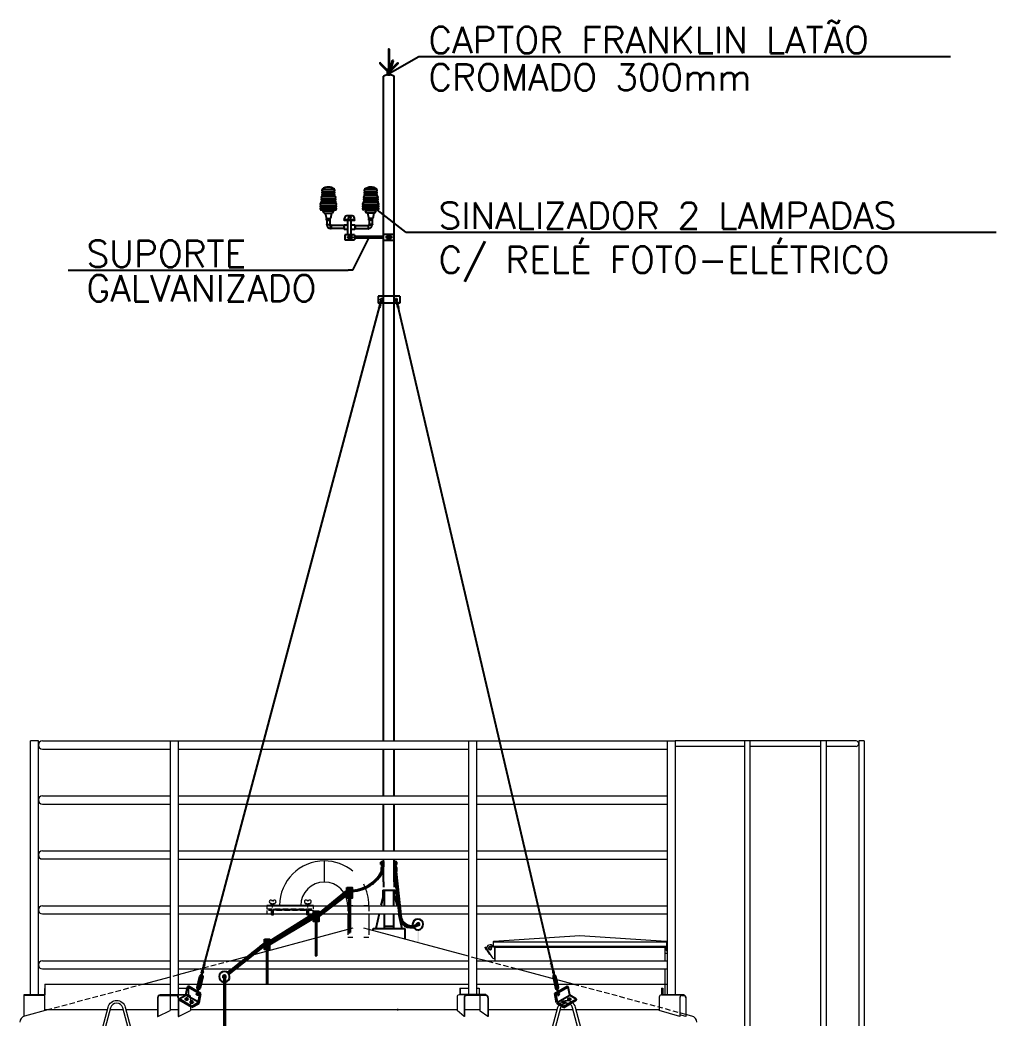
# Model space of a CAD drawing. Header units: millimetres. Extents: x 100 to 940, y 100 to 694.
# Drawn here: x 222.2 to 314.5, y 353.5 to 447.9 of the extents above; entities that cross this region are included whole.
import ezdxf

# ---------------------------------------------------------------- set-up
doc = ezdxf.new("R2010")
doc.units = ezdxf.units.MM
for name, pattern in [('DASHDOT', [25.4, 12.7, -6.35, 0, -6.35]), ('DASHED', [0.75, 0.5, -0.25]), ('HIDDEN', [9.525, 6.35, -3.175])]:
    doc.linetypes.add(name, pattern=pattern)
doc.layers.add('15', color=1, linetype='Continuous')
doc.layers.add('25', color=2, linetype='Continuous')
for name, color, linetype, lineweight in [('EIXO', 10, 'DASHDOT', 5), ('EQUIP', 200, 'Continuous', 15), ('LINPROJ', 10, 'HIDDEN', 13), ('Parafuso', 200, 'Continuous', 13), ('PEÇAS', 150, 'Continuous', 15)]:
    doc.layers.add(name, color=color, linetype=linetype, lineweight=lineweight)
doc.styles.add('25CL', font='ROMANS.shx', dxfattribs={"height": 2.5})
pattern_1 = [(45, (-330.434508, -204.500894), (-0.0168379802, 0.0168379802), []), (45, (-330.423283, -204.500894), (-0.0168379802, 0.0168379802), [])]
pattern_2 = [(45, (-333.32531, -211.97965), (-0.0168379802, 0.0168379802), []), (45, (-333.314085, -211.97965), (-0.0168379802, 0.0168379802), [])]

# ---------------------------------------------------------------- blocks, each defined once
blk = doc.blocks.new('*X19')
at = {"color": 0, "linetype": 'ByBlock'}
for p, q in [((387.028, 152.597), (387.028, 152.67)), ((387.041, 152.597), (387.041, 152.67)), ((387.053, 152.597), (387.053, 152.67)), ((387.066, 152.597), (387.066, 152.67)), ((387.078, 152.597), (387.078, 152.67))]:
    blk.add_line(p, q, dxfattribs=at)

msp = doc.modelspace()

# ---------------------------------------------------------------- hatches: boundary and pattern name
h = msp.add_hatch()
h.set_pattern_fill('ANSI32', color=0, scale=0.0025)
h.set_pattern_definition(pattern_1)
h.paths.add_polyline_path([(256.535, 367.336), (256.402, 367.336, -0.092837), (255.605, 366.363), (255.783, 366.363, 0.087681)])
h = msp.add_hatch()
h.set_pattern_fill('ANSI31', scale=0.005)
h.paths.add_polyline_path([(257.766, 367.336), (257.631, 367.336), (257.983, 364.084), (258.12, 364.084)])
h = msp.add_hatch()
h.set_pattern_fill('ANSI32', color=0, scale=0.0025)
h.set_pattern_definition(pattern_1)
h.paths.add_polyline_path([(255.783, 366.363), (255.605, 366.363, -0.137275), (253.929, 365.601), (254.448, 365.601, 0.110032)])
h = msp.add_hatch()
h.set_pattern_fill('ANSI31', scale=0.005)
h.paths.add_polyline_path([(250.772, 363.322), (250.455, 363.322), (250.455, 363.079)])
h.paths.add_polyline_path([(251.765, 364.084), (251.328, 364.084), (250.455, 363.365), (250.455, 363.322), (250.772, 363.322)])
h.paths.add_polyline_path([(253.001, 365.033, 0.037955), (252.84, 365.329), (251.328, 364.084), (251.765, 364.084)])
h.paths.add_polyline_path([(253.114, 365.554), (252.84, 365.329, -0.037955), (253.001, 365.033), (253.114, 365.12)])
h = msp.add_hatch()
h.set_pattern_fill('ANSI32', color=0, scale=0.0025)
h.set_pattern_definition(pattern_1)
h.paths.add_polyline_path([(254.448, 365.601), (253.929, 365.601, -0.022876), (253.618, 365.567), (253.618, 365.45, 0.059921)])
h = msp.add_hatch()
h.set_pattern_fill('ANSI31', scale=0.005)
h.paths.add_polyline_path([(258.12, 364.084), (257.983, 364.084), (258.065, 363.322), (258.203, 363.322)])
h = msp.add_hatch()
h.set_pattern_fill('ANSI31', scale=0.005)
h.paths.add_polyline_path([(249.955, 362.898), (249.955, 363.322), (249.898, 363.322), (245.811, 360.744), (245.811, 360.41)])
h = msp.add_hatch()
h.set_pattern_fill('ANSI31', scale=0.005)
h.paths.add_polyline_path([(259.406, 362.07, -0.082986), (259.346, 362.224, -0.368061), (258.243, 362.953), (258.203, 363.322), (258.065, 363.322), (258.09, 363.088, 0.03913), (258.101, 362.926), (258.136, 362.769, 0.405158)])
h = msp.add_hatch()
h.set_pattern_fill('ANSI31', scale=0.005)
h.paths.add_polyline_path([(259.922, 362.312, 0.684982), (259.685, 362.327, -0.087598), (259.346, 362.224, 0.082986), (259.406, 362.07, 0.0493), (259.597, 362.144)])
h = msp.add_hatch(color=2)
h.dxf.hatch_style = 1
h.paths.add_polyline_path([(259.894, 361.831), (259.794, 361.831), (259.794, 360.621), (259.894, 360.595)])
h = msp.add_hatch()
h.set_pattern_fill('ANSI31', scale=0.005)
h.paths.add_polyline_path([(242.605, 358.122), (242.226, 358.122), (241.817, 357.794, -0.119535), (241.973, 357.617)])
h.paths.add_polyline_path([(243.56, 358.884), (243.175, 358.884), (242.226, 358.122), (242.605, 358.122)])
h.paths.add_polyline_path([(245.311, 360.283), (245.311, 360.599), (243.704, 359.309), (244.288, 359.466)])
h.paths.add_polyline_path([(244.288, 359.466), (243.704, 359.309), (243.175, 358.884), (243.56, 358.884)])
h = msp.add_hatch()
h.set_pattern_fill('ANSI32', color=0, scale=0.0025)
h.set_pattern_definition(pattern_2)
h.paths.add_polyline_path([(241.589, 357.264, -0.21764), (241.68, 357.391, 0.198425), (241.631, 357.495, 0.43761), (241.472, 357.364), (241.472, 356.682), (241.589, 356.682)])
h = msp.add_hatch()
h.set_pattern_fill('ANSI32', color=0, scale=0.0025)
h.set_pattern_definition(pattern_2)
h.paths.add_polyline_path([(241.589, 356.682), (241.472, 356.682), (241.472, 354.282), (241.589, 354.282)])
h = msp.add_hatch()
h.set_pattern_fill('ANSI32', color=0, scale=0.0025)
h.set_pattern_definition(pattern_2)
h.paths.add_polyline_path([(241.589, 354.282), (241.472, 354.282), (241.472, 352.947), (241.589, 352.947)])

# ---------------------------------------------------------------- linework, layer by layer
at = {"color": 2}
for p, q in [((256.572, 379.685), (256.572, 442.564)), ((257.596, 379.685), (257.596, 442.564)), ((239.465, 357.905), (256.359, 421.325)), ((256.06, 421.752), (256.06, 421.102)), ((257.596, 421.752), (257.596, 421.852)), ((258.108, 421.752), (258.108, 421.102)), ((256.572, 374.484), (256.572, 378.922)), ((257.596, 374.484), (257.596, 378.922)), ((256.572, 369.284), (256.572, 373.722)), ((257.596, 369.284), (257.596, 373.722)), ((256.572, 366.363), (256.572, 368.522)), ((257.596, 366.363), (257.596, 368.522)), ((258.09, 363.088), (257.631, 367.336)), ((257.766, 367.336), (258.243, 362.953)), ((250.455, 363.365), (253.114, 365.554)), ((253.314, 365.328), (253.314, 365.828)), ((253.314, 365.828), (253.314, 365.328)), ((253.414, 365.328), (253.314, 365.328)), ((253.414, 365.328), (253.414, 365.828)), ((253.414, 365.828), (253.414, 365.328)), ((256.632, 365.441), (256.345, 364.16)), ((256.532, 365.564), (257.636, 365.564)), ((256.532, 364.995), (256.532, 365.564)), ((256.572, 365.564), (256.572, 365.601)), ((256.632, 365.441), (256.632, 364.16)), ((257.536, 365.441), (257.536, 364.16)), ((257.536, 365.441), (257.824, 364.16)), ((257.596, 365.564), (257.596, 365.601)), ((257.636, 364.995), (257.636, 365.564)), ((253.111, 365.117), (250.454, 363.078)), ((253.314, 364.828), (253.314, 361.581)), ((253.414, 364.828), (253.414, 361.581)), ((253.614, 365.271), (253.617, 365.271)), ((256.532, 365.021), (256.327, 364.16)), ((257.636, 365.021), (257.841, 364.16)), ((250.155, 363.102), (250.155, 363.602)), ((250.155, 363.602), (250.155, 363.102)), ((250.255, 363.102), (250.255, 363.602)), ((250.255, 363.602), (250.255, 363.102)), ((245.811, 360.744), (249.955, 363.359)), ((249.955, 362.898), (245.811, 360.41)), ((250.255, 363.102), (250.155, 363.102)), ((250.155, 362.602), (250.155, 359.355)), ((250.255, 362.602), (250.255, 359.355)), ((250.455, 363.044), (250.458, 363.045)), ((253.314, 361.581), (253.414, 361.581)), ((255.601, 361.959), (255.548, 361.759)), ((258.601, 361.959), (258.601, 360.941)), ((259.597, 362.144), (259.922, 362.312)), ((259.794, 361.831), (259.894, 361.831)), ((245.311, 360.599), (241.817, 357.794)), ((245.511, 360.45), (245.511, 360.95)), ((245.511, 360.95), (245.511, 360.45)), ((245.611, 360.45), (245.611, 360.95)), ((245.611, 360.95), (245.611, 360.45)), ((241.973, 357.617), (245.311, 360.283)), ((245.611, 360.45), (245.511, 360.45)), ((245.511, 359.95), (245.511, 356.703)), ((245.611, 359.95), (245.611, 356.703)), ((245.811, 360.393), (245.815, 360.393)), ((250.155, 359.355), (250.255, 359.355)), ((241.472, 357.364), (241.472, 352.625)), ((241.589, 357.264), (241.589, 352.625)), ((245.511, 356.703), (245.611, 356.703)), ((257.874, 354.282), (257.974, 354.282))]:
    msp.add_line(p, q, dxfattribs=at)
at = {"color": 2, "ltscale": 0.05}
for p, q in [((256.572, 421.752), (256.06, 421.752)), ((256.572, 421.102), (256.06, 421.102)), ((257.596, 421.752), (256.572, 421.752)), ((257.596, 421.102), (256.572, 421.102)), ((258.108, 421.752), (257.596, 421.752)), ((258.108, 421.102), (257.596, 421.102))]:
    msp.add_line(p, q, dxfattribs=at)
at = {"color": 1}
for p, q in [((256.359, 421.529), (256.298, 421.468)), ((256.298, 421.386), (256.298, 421.468)), ((256.298, 421.386), (256.359, 421.325)), ((256.359, 421.529), (256.441, 421.529)), ((256.359, 421.325), (256.441, 421.325)), ((256.441, 421.529), (256.502, 421.468)), ((256.502, 421.386), (256.441, 421.325)), ((256.502, 421.386), (256.502, 421.468)), ((257.728, 421.529), (257.667, 421.468)), ((257.667, 421.386), (257.667, 421.468)), ((257.667, 421.386), (257.728, 421.325)), ((257.728, 421.529), (257.81, 421.529)), ((257.728, 421.325), (257.81, 421.325)), ((257.81, 421.529), (257.87, 421.468)), ((257.87, 421.386), (257.81, 421.325)), ((257.87, 421.386), (257.87, 421.468)), ((253.211, 365.828), (253.211, 364.828)), ((253.314, 365.828), (253.314, 364.828)), ((253.414, 365.828), (253.414, 364.828)), ((253.517, 365.828), (253.517, 364.828)), ((250.052, 363.602), (250.052, 362.602)), ((250.155, 363.602), (250.155, 362.602)), ((250.255, 363.602), (250.255, 362.602)), ((250.358, 363.602), (250.358, 362.602)), ((245.408, 360.95), (245.408, 359.95)), ((245.511, 360.95), (245.511, 359.95)), ((245.611, 360.95), (245.611, 359.95)), ((245.714, 360.95), (245.714, 359.95))]:
    msp.add_line(p, q, dxfattribs=at)
at = {"color": 1, "linetype": 'DASHED'}
for p, q in [((256.572, 366.363), (256.572, 365.601)), ((257.596, 366.363), (257.596, 365.601))]:
    msp.add_line(p, q, dxfattribs=at)
at = {"color": 2, "linetype": 'Continuous'}
for p, q in [((256.157, 363.322), (255.852, 361.962)), ((256.632, 363.322), (256.632, 361.962)), ((257.536, 363.322), (257.536, 361.962)), ((258.012, 363.322), (258.317, 361.962)), ((255.601, 361.959), (258.601, 361.959)), ((255.852, 361.962), (256.632, 361.962)), ((256.632, 362.162), (257.536, 362.162)), ((257.536, 361.962), (258.317, 361.962))]:
    msp.add_line(p, q, dxfattribs=at)
at = {"color": 2}
for points in [[(253.114, 365.828), (253.614, 365.828), (253.614, 364.828), (253.114, 364.828)], [(249.955, 363.602), (250.455, 363.602), (250.455, 362.602), (249.955, 362.602)], [(245.311, 360.95), (245.811, 360.95), (245.811, 359.95), (245.311, 359.95)]]:
    msp.add_lwpolyline(points, close=True, dxfattribs=at)
at = {"color": 1}
msp.add_circle((257.769, 421.427), 0.0418, dxfattribs=at)
at = {"color": 2}
for centre, radius, start, end in [((257.084, 441.589), 1.101, 62.28439, 117.71561), ((259.835, 362.327), 0.5, 276.72476, 263.27524), ((259.835, 362.327), 0.15, 292.97524, 180), ((259.801, 362.274), 0.128, 327.77747, 155.23184), ((241.53, 357.384), 0.5, 276.72476, 263.27524), ((241.53, 357.384), 0.15, 292.97524, 247.02476), ((241.612, 357.355), 0.141, 82.14587, 176.68456), ((241.774, 357.228), 0.188, 119.79504, 168.90851)]:
    msp.add_arc(centre, radius, start, end, dxfattribs=at)
at = {"layer": '15'}
for p, q in [((257.22, 442.864), (259.909, 444.417)), ((259.909, 444.417), (310.209, 444.417)), ((256.957, 442.718), (257.21, 442.718)), ((256.957, 442.718), (256.966, 442.709)), ((256.957, 442.699), (256.966, 442.709)), ((256.966, 442.709), (257.201, 442.709)), ((257.21, 442.718), (257.201, 442.709)), ((257.21, 442.699), (257.201, 442.709)), ((256.957, 442.699), (256.966, 442.69)), ((256.959, 442.683), (256.966, 442.69)), ((256.966, 442.69), (257.201, 442.69)), ((257.21, 442.699), (257.201, 442.69)), ((257.208, 442.683), (257.201, 442.69)), ((251.983, 431.555), (250.743, 431.555)), ((250.853, 431.883), (251.874, 431.883)), ((250.853, 431.665), (251.874, 431.665)), ((250.853, 431.446), (251.874, 431.446)), ((254.748, 431.554), (255.987, 431.554)), ((255.878, 431.882), (254.858, 431.882)), ((255.878, 431.663), (254.858, 431.663)), ((255.878, 431.444), (254.858, 431.444)), ((252.056, 430.899), (250.67, 430.899)), ((252.056, 430.68), (250.67, 430.68)), ((250.707, 430.57), (252.02, 430.57)), ((251.983, 431.336), (250.743, 431.336)), ((250.78, 431.227), (251.947, 431.227)), ((250.78, 431.008), (251.947, 431.008)), ((250.78, 430.789), (251.947, 430.789)), ((254.676, 430.898), (256.06, 430.898)), ((254.676, 430.679), (256.06, 430.679)), ((256.024, 430.57), (254.712, 430.57)), ((254.748, 431.335), (255.987, 431.335)), ((255.951, 431.226), (254.785, 431.226)), ((255.951, 431.007), (254.785, 431.007)), ((255.951, 430.788), (254.785, 430.788)), ((252.129, 430.242), (250.597, 430.242)), ((252.129, 430.023), (250.597, 430.023)), ((250.707, 430.351), (252.02, 430.351)), ((250.707, 430.133), (252.02, 430.133)), ((254.603, 430.242), (256.133, 430.242)), ((254.603, 430.023), (256.133, 430.023)), ((256.024, 430.351), (254.712, 430.351)), ((256.024, 430.132), (254.712, 430.132)), ((258.684, 427.82), (255.98, 429.914)), ((258.684, 427.82), (260.298, 427.82)), ((260.298, 427.82), (314.508, 427.82)), ((253.2, 427.405), (253.292, 427.405)), ((253.2, 427.231), (253.2, 427.405)), ((253.2, 427.231), (253.2, 427.405)), ((253.2, 427.405), (253.292, 427.405)), ((253.292, 427.371), (253.2, 427.371)), ((253.2, 427.371), (253.292, 427.371)), ((253.292, 427.265), (253.2, 427.265)), ((253.2, 427.265), (253.292, 427.265)), ((253.293, 427.231), (253.2, 427.231)), ((253.293, 427.231), (253.2, 427.231)), ((253.576, 427.404), (253.49, 427.404)), ((253.49, 427.37), (253.576, 427.37)), ((253.49, 427.37), (253.576, 427.37)), ((253.49, 427.262), (253.576, 427.262)), ((253.492, 427.229), (253.576, 427.229)), ((253.576, 427.228), (253.576, 427.404)), ((253.648, 427.353), (253.576, 427.353)), ((253.576, 427.353), (253.648, 427.353)), ((253.576, 427.282), (253.647, 427.282)), ((253.593, 427.282), (253.576, 427.282)), ((253.589, 427.282), (253.589, 427.353)), ((253.589, 427.282), (253.589, 427.353)), ((253.648, 427.282), (253.593, 427.282)), ((253.598, 427.282), (253.598, 427.353)), ((253.61, 427.282), (253.61, 427.353)), ((253.622, 427.282), (253.622, 427.353)), ((253.635, 427.282), (253.635, 427.353)), ((253.647, 427.282), (253.648, 427.353)), ((253.648, 427.353), (253.648, 427.282)), ((253.686, 424.204), (255.201, 427.234)), ((256.861, 427.434), (256.97, 427.434)), ((256.861, 427.231), (256.861, 427.434)), ((256.861, 427.231), (256.861, 427.434)), ((256.861, 427.434), (256.97, 427.434)), ((256.97, 427.394), (256.861, 427.394)), ((256.861, 427.394), (256.97, 427.394)), ((256.969, 427.271), (256.861, 427.271)), ((256.861, 427.271), (256.969, 427.271)), ((256.97, 427.231), (256.861, 427.231)), ((256.97, 427.231), (256.861, 427.231)), ((257.3, 427.432), (257.2, 427.432)), ((257.2, 427.392), (257.301, 427.392)), ((257.2, 427.392), (257.301, 427.392)), ((257.2, 427.267), (257.3, 427.267)), ((257.202, 427.228), (257.301, 427.228)), ((257.3, 427.227), (257.3, 427.432)), ((257.3, 427.373), (257.384, 427.373)), ((257.384, 427.373), (257.3, 427.373)), ((257.32, 427.29), (257.3, 427.29)), ((257.3, 427.29), (257.383, 427.29)), ((257.316, 427.29), (257.316, 427.373)), ((257.316, 427.29), (257.316, 427.373)), ((257.384, 427.29), (257.32, 427.29)), ((257.326, 427.29), (257.326, 427.373)), ((257.34, 427.29), (257.34, 427.373)), ((257.355, 427.29), (257.355, 427.373)), ((257.369, 427.29), (257.369, 427.373)), ((257.383, 427.29), (257.384, 427.373)), ((257.384, 427.373), (257.384, 427.29)), ((226.744, 424.204), (253.232, 424.204)), ((253.686, 424.204), (253.232, 424.204))]:
    msp.add_line(p, q, dxfattribs=at)
at = {"layer": '15', "color": 1}
for p, q in [((256.572, 427.616), (257.596, 427.616)), ((253.059, 427.561), (252.928, 427.561)), ((252.928, 427.07), (253.059, 427.07)), ((253.389, 427.561), (253.059, 427.561)), ((253.059, 427.07), (253.389, 427.07)), ((253.623, 427.561), (253.301, 427.561)), ((253.688, 427.561), (253.389, 427.561)), ((253.389, 427.07), (253.688, 427.07)), ((253.83, 427.561), (253.668, 427.561)), ((253.668, 427.07), (253.83, 427.07)), ((256.572, 427.398), (253.83, 427.398)), ((256.572, 427.234), (253.83, 427.234)), ((256.572, 427.043), (257.596, 427.043))]:
    msp.add_line(p, q, dxfattribs=at)
at = {"layer": '15'}
msp.add_circle((253.366, 429.133), 0.116, dxfattribs=at)
for centre, radius, start, end in [((250.853, 431.774), 0.109, 90, 270), ((250.853, 431.555), 0.109, 90, 270), ((250.853, 431.336), 0.109, 90, 270), ((251.363, 431.159), 0.909, 50.2636, 129.33943), ((251.874, 431.774), 0.109, 270, 90), ((251.874, 431.555), 0.109, 270, 90), ((251.874, 431.336), 0.109, 270, 90), ((254.858, 431.772), 0.109, 90, 270), ((254.858, 431.554), 0.109, 90, 270), ((254.858, 431.335), 0.109, 90, 270), ((255.368, 431.158), 0.908, 50.66057, 129.7364), ((255.878, 431.772), 0.109, 270, 90), ((255.878, 431.554), 0.109, 270, 90), ((255.878, 431.335), 0.109, 270, 90), ((250.707, 430.461), 0.109, 90, 270), ((250.78, 431.117), 0.109, 90, 270), ((250.78, 430.899), 0.109, 90, 270), ((250.78, 430.68), 0.109, 90, 270), ((251.947, 431.117), 0.109, 270, 90), ((251.947, 430.899), 0.109, 270, 90), ((251.947, 430.68), 0.109, 270, 90), ((252.02, 430.461), 0.109, 270, 90), ((254.712, 430.46), 0.109, 90, 270), ((254.785, 431.116), 0.109, 90, 270), ((254.785, 430.898), 0.109, 90, 270), ((254.785, 430.679), 0.109, 90, 270), ((255.951, 431.116), 0.109, 270, 90), ((255.951, 430.898), 0.109, 270, 90), ((255.951, 430.679), 0.109, 270, 90), ((256.024, 430.46), 0.109, 270, 90), ((250.707, 430.242), 0.109, 90, 270), ((250.707, 430.023), 0.109, 90, 270), ((252.02, 430.242), 0.109, 270, 90), ((252.02, 430.023), 0.109, 270, 90), ((254.712, 430.242), 0.109, 90, 270), ((254.712, 430.023), 0.109, 90, 270), ((256.024, 430.242), 0.109, 270, 90), ((256.024, 430.023), 0.109, 270, 90)]:
    msp.add_arc(centre, radius, start, end, dxfattribs=at)
at = {"layer": '25'}
for p, q in [((257.042, 445.105), (257.042, 443.284)), ((257.129, 445.105), (257.129, 443.284)), ((256.233, 443.741), (256.963, 443.011)), ((257.025, 443.073), (256.296, 443.803)), ((257.141, 443.073), (257.871, 443.803)), ((257.171, 443.216), (257.419, 444.046)), ((257.933, 443.741), (257.203, 443.011)), ((257.503, 444.021), (257.253, 443.185)), ((256.963, 443.011), (256.947, 442.981)), ((256.947, 442.747), (256.947, 442.981)), ((256.947, 442.747), (256.957, 442.718)), ((256.996, 443.284), (257.171, 443.284)), ((256.996, 443.108), (256.996, 443.284)), ((256.996, 443.108), (257.171, 443.108)), ((257.082, 442.937), (257.03, 442.907)), ((257.03, 442.907), (257.03, 442.847)), ((257.03, 442.847), (257.082, 442.817)), ((257.134, 442.907), (257.082, 442.937)), ((257.082, 442.817), (257.134, 442.847)), ((257.134, 442.847), (257.134, 442.907)), ((257.171, 443.108), (257.171, 443.284)), ((257.203, 443.011), (257.22, 442.981)), ((257.22, 442.747), (257.21, 442.718)), ((257.22, 442.747), (257.22, 442.981)), ((250.634, 429.914), (252.093, 429.914)), ((250.86, 429.813), (250.961, 429.914)), ((250.86, 429.813), (251.866, 429.813)), ((250.961, 429.612), (250.86, 429.813)), ((250.961, 429.612), (251.766, 429.612)), ((251.061, 429.612), (251.172, 429.109)), ((251.665, 429.612), (251.554, 429.109)), ((251.866, 429.813), (251.766, 429.914)), ((251.766, 429.612), (251.866, 429.813)), ((256.097, 429.914), (254.639, 429.914)), ((254.865, 429.813), (254.965, 429.914)), ((254.965, 429.612), (254.865, 429.813)), ((255.871, 429.813), (254.865, 429.813)), ((255.77, 429.612), (254.965, 429.612)), ((255.066, 429.612), (255.177, 429.109)), ((255.67, 429.612), (255.559, 429.109)), ((255.871, 429.813), (255.77, 429.914)), ((255.77, 429.612), (255.871, 429.813)), ((251.172, 429.109), (251.554, 429.109)), ((251.192, 428.948), (251.192, 429.109)), ((251.192, 428.948), (251.534, 428.948)), ((251.192, 428.545), (251.192, 428.505)), ((251.192, 428.545), (251.534, 428.545)), ((251.232, 428.948), (251.232, 428.545)), ((251.494, 428.948), (251.494, 428.545)), ((251.534, 428.948), (251.534, 429.109)), ((251.534, 428.545), (251.534, 428.505)), ((252.847, 428.895), (252.847, 428.956)), ((253.874, 428.956), (252.847, 428.956)), ((253.874, 428.895), (252.847, 428.895)), ((252.898, 428.956), (252.898, 429.134)), ((253.622, 429.335), (253.099, 429.335)), ((253.2, 427.561), (253.2, 428.895)), ((253.522, 427.561), (253.522, 428.895)), ((253.823, 428.956), (253.823, 429.134)), ((253.874, 428.895), (253.874, 428.956)), ((255.559, 429.109), (255.177, 429.109)), ((255.197, 428.948), (255.197, 429.109)), ((255.539, 428.948), (255.197, 428.948)), ((255.539, 428.545), (255.197, 428.545)), ((255.197, 428.545), (255.197, 428.505)), ((255.237, 428.948), (255.237, 428.545)), ((255.499, 428.948), (255.499, 428.545)), ((255.539, 428.948), (255.539, 429.109)), ((255.539, 428.545), (255.539, 428.505)), ((251.534, 428.505), (251.192, 428.505)), ((251.232, 428.505), (251.232, 428.485)), ((251.494, 428.485), (251.494, 428.505)), ((251.554, 428.425), (251.575, 428.425)), ((251.554, 428.163), (251.575, 428.163)), ((251.615, 428.465), (251.575, 428.465)), ((251.575, 428.123), (251.575, 428.465)), ((251.615, 428.123), (251.575, 428.123)), ((251.615, 428.465), (251.615, 428.123)), ((252.822, 428.425), (251.615, 428.425)), ((252.822, 428.163), (251.615, 428.163)), ((252.822, 428.465), (252.822, 428.123)), ((252.822, 428.465), (252.862, 428.465)), ((252.822, 428.123), (252.862, 428.123)), ((252.862, 428.505), (252.862, 428.082)), ((252.862, 428.505), (253.2, 428.505)), ((252.862, 428.082), (253.2, 428.082)), ((253.522, 428.505), (253.869, 428.505)), ((253.522, 428.082), (253.869, 428.082)), ((253.869, 428.505), (253.869, 428.082)), ((253.869, 428.465), (253.909, 428.465)), ((253.869, 428.123), (253.909, 428.123)), ((253.909, 428.465), (253.909, 428.123)), ((253.909, 428.425), (255.116, 428.425)), ((253.909, 428.163), (255.116, 428.163)), ((255.116, 428.465), (255.116, 428.123)), ((255.116, 428.465), (255.157, 428.465)), ((255.116, 428.123), (255.157, 428.123)), ((255.157, 428.123), (255.157, 428.465)), ((255.177, 428.425), (255.157, 428.425)), ((255.177, 428.163), (255.157, 428.163)), ((255.197, 428.505), (255.539, 428.505)), ((255.237, 428.485), (255.237, 428.505)), ((255.499, 428.505), (255.499, 428.485)), ((256.968, 427.043), (256.968, 427.616)), ((257.082, 427.043), (257.082, 427.616)), ((257.082, 427.043), (257.082, 427.616)), ((257.197, 427.616), (257.197, 427.043)), ((257.596, 427.043), (257.596, 427.616)), ((252.928, 427.561), (252.928, 427.07)), ((253.291, 427.07), (253.291, 427.561)), ((253.389, 427.07), (253.389, 427.561)), ((253.389, 427.07), (253.389, 427.561)), ((253.487, 427.561), (253.487, 427.07)), ((253.83, 427.561), (253.83, 427.07)), ((256.24, 421.146), (256.42, 421.212)), ((256.359, 420.969), (256.24, 421.146)), ((256.42, 421.212), (256.359, 421.325)), ((257.752, 421.218), (257.813, 421.331)), ((257.931, 421.151), (257.752, 421.218)), ((257.81, 421.325), (272.627, 357.903)), ((257.813, 420.975), (257.931, 421.151)), ((256.124, 420.686), (256.31, 420.738)), ((256.185, 420.561), (256.124, 420.686)), ((256.174, 420.9), (256.359, 420.969)), ((256.31, 420.738), (256.174, 420.9)), ((257.998, 420.905), (257.813, 420.975)), ((257.862, 420.743), (257.998, 420.905)), ((258.048, 420.691), (257.862, 420.743)), ((257.987, 420.566), (258.048, 420.691)), ((256.338, 367.995), (256.338, 368.231)), ((256.377, 368.27), (256.492, 368.27)), ((256.377, 368.197), (256.492, 368.197)), ((256.492, 367.972), (256.492, 368.297)), ((256.492, 368.297), (256.572, 368.297)), ((256.492, 368.27), (256.492, 367.956)), ((256.572, 368.297), (256.572, 367.782)), ((257.596, 368.297), (257.596, 367.782)), ((257.677, 368.297), (257.596, 368.297)), ((257.677, 367.972), (257.677, 368.297)), ((257.677, 368.27), (257.677, 367.956)), ((257.792, 368.27), (257.677, 368.27)), ((257.792, 368.197), (257.677, 368.197)), ((257.831, 367.995), (257.831, 368.231)), ((256.368, 367.707), (256.368, 367.336)), ((256.554, 367.336), (256.368, 367.336)), ((256.377, 368.029), (256.492, 368.029)), ((256.492, 367.956), (256.377, 367.956)), ((256.461, 367.88), (256.398, 367.798)), ((256.572, 367.782), (256.554, 367.758)), ((256.554, 367.758), (256.554, 367.336)), ((257.596, 367.782), (257.615, 367.758)), ((257.615, 367.758), (257.615, 367.336)), ((257.615, 367.336), (257.801, 367.336)), ((257.792, 368.029), (257.677, 368.029)), ((257.677, 367.956), (257.792, 367.956)), ((257.708, 367.88), (257.77, 367.798)), ((257.801, 367.707), (257.801, 367.336)), ((239.7, 358.557), (239.589, 358.764)), ((272.392, 358.555), (272.504, 358.762)), ((239.404, 358.031), (239.59, 358.083)), ((239.465, 357.906), (239.404, 358.031)), ((239.454, 358.245), (239.64, 358.314)), ((239.59, 358.083), (239.454, 358.245)), ((239.521, 358.491), (239.7, 358.557)), ((239.64, 358.314), (239.521, 358.491)), ((272.572, 358.488), (272.392, 358.555)), ((272.453, 358.312), (272.572, 358.488)), ((272.638, 358.242), (272.453, 358.312)), ((272.502, 358.08), (272.638, 358.242)), ((272.688, 358.028), (272.502, 358.08)), ((272.627, 357.904), (272.688, 358.028)), ((239.353, 357.5), (239.34, 357.467)), ((239.34, 357.467), (239.343, 357.483)), ((239.375, 357.517), (239.353, 357.5)), ((239.357, 357.542), (239.375, 357.62)), ((239.387, 357.492), (239.375, 357.517)), ((239.387, 357.492), (239.385, 357.462)), ((239.385, 357.462), (239.388, 357.473)), ((239.401, 357.531), (239.42, 357.61)), ((239.421, 357.716), (239.403, 357.637)), ((272.671, 357.714), (272.69, 357.635)), ((272.691, 357.529), (272.673, 357.607)), ((272.707, 357.459), (272.705, 357.47)), ((272.706, 357.489), (272.718, 357.514)), ((272.706, 357.489), (272.707, 357.459)), ((272.736, 357.539), (272.717, 357.618)), ((272.718, 357.514), (272.74, 357.497)), ((272.74, 357.497), (272.753, 357.464)), ((272.753, 357.464), (272.749, 357.481)), ((237.897, 355.649), (238.037, 356.438)), ((238.037, 356.438), (238.125, 356.489)), ((239.211, 355.76), (238.037, 356.438)), ((239.3, 355.811), (238.125, 356.489)), ((238.995, 355.987), (239.049, 356.218)), ((239.036, 355.963), (239.093, 356.208)), ((239.066, 356.293), (239.062, 356.277)), ((239.063, 356.258), (239.066, 356.293)), ((239.076, 356.233), (239.063, 356.258)), ((239.098, 356.25), (239.076, 356.233)), ((239.098, 356.25), (239.109, 356.277)), ((239.109, 356.277), (239.107, 356.266)), ((272.793, 355.809), (273.967, 356.487)), ((272.881, 355.758), (274.056, 356.436)), ((272.995, 356.247), (272.983, 356.275)), ((272.983, 356.275), (272.986, 356.264)), ((272.995, 356.247), (273.017, 356.23)), ((273.057, 355.961), (273, 356.205)), ((273.017, 356.23), (273.029, 356.255)), ((273.026, 356.291), (273.03, 356.274)), ((273.029, 356.255), (273.026, 356.291)), ((273.098, 355.985), (273.044, 356.216)), ((274.056, 356.436), (273.967, 356.487)), ((274.196, 355.647), (274.056, 356.436)), ((237.247, 355.284), (237.899, 355.66)), ((238.458, 354.585), (237.247, 355.284)), ((237.247, 355.194), (237.247, 355.284)), ((238.458, 354.495), (237.247, 355.194)), ((237.811, 355.306), (237.88, 355.355)), ((237.811, 355.306), (237.811, 355.232)), ((237.88, 355.236), (237.811, 355.306)), ((237.88, 355.162), (237.811, 355.232)), ((238.023, 355.355), (237.88, 355.355)), ((238.023, 355.236), (237.88, 355.236)), ((237.88, 355.236), (237.88, 355.162)), ((238.023, 355.162), (237.88, 355.162)), ((239.073, 354.982), (237.899, 355.66)), ((238.092, 355.306), (238.023, 355.355)), ((238.023, 355.236), (238.092, 355.306)), ((238.023, 355.236), (238.023, 355.162)), ((238.023, 355.162), (238.092, 355.232)), ((238.023, 355.162), (238.092, 355.232)), ((238.092, 355.306), (238.092, 355.232)), ((238.293, 355.027), (238.362, 355.077)), ((238.362, 354.958), (238.293, 355.027)), ((238.293, 355.027), (238.293, 354.953)), ((238.362, 354.884), (238.293, 354.953)), ((238.505, 355.077), (238.362, 355.077)), ((238.362, 354.958), (238.362, 354.884)), ((238.505, 354.958), (238.362, 354.958)), ((238.575, 355.027), (238.505, 355.077)), ((238.505, 354.958), (238.575, 355.027)), ((238.505, 354.958), (238.505, 354.884)), ((238.505, 354.884), (238.575, 354.953)), ((238.505, 354.884), (238.575, 354.953)), ((238.575, 355.027), (238.575, 354.953)), ((238.954, 355.788), (238.941, 355.755)), ((238.941, 355.755), (238.946, 355.778)), ((238.976, 355.805), (238.954, 355.788)), ((238.988, 355.78), (238.976, 355.805)), ((238.988, 355.78), (238.986, 355.75)), ((238.986, 355.75), (238.988, 355.758)), ((239.071, 354.971), (239.211, 355.76)), ((239.142, 354.922), (239.3, 355.811)), ((239.211, 355.76), (239.3, 355.811)), ((272.951, 354.919), (272.793, 355.809)), ((272.881, 355.758), (272.793, 355.809)), ((273.021, 354.969), (272.881, 355.758)), ((273.019, 354.98), (274.194, 355.658)), ((273.104, 355.778), (273.117, 355.803)), ((273.104, 355.778), (273.106, 355.748)), ((273.106, 355.748), (273.104, 355.755)), ((273.117, 355.803), (273.139, 355.786)), ((273.139, 355.786), (273.152, 355.753)), ((273.152, 355.753), (273.147, 355.775)), ((273.518, 355.025), (273.587, 355.074)), ((273.587, 354.955), (273.518, 355.025)), ((273.518, 355.025), (273.518, 354.951)), ((273.587, 354.881), (273.518, 354.951)), ((273.587, 354.881), (273.518, 354.951)), ((273.587, 355.074), (273.73, 355.074)), ((273.587, 354.955), (273.587, 354.881)), ((273.587, 354.955), (273.73, 354.955)), ((273.635, 354.583), (274.846, 355.282)), ((273.635, 354.492), (274.846, 355.192)), ((273.799, 355.025), (273.73, 355.074)), ((273.73, 354.955), (273.799, 355.025)), ((273.73, 354.955), (273.73, 354.881)), ((273.73, 354.881), (273.799, 354.951)), ((273.799, 355.025), (273.799, 354.951)), ((274, 355.303), (274.07, 355.353)), ((274.07, 355.234), (274, 355.303)), ((274, 355.303), (274, 355.229)), ((274.07, 355.16), (274, 355.229)), ((274.07, 355.16), (274, 355.229)), ((274.07, 355.353), (274.213, 355.353)), ((274.07, 355.234), (274.213, 355.234)), ((274.07, 355.234), (274.07, 355.16)), ((274.07, 355.16), (274.213, 355.16)), ((274.846, 355.282), (274.194, 355.658)), ((274.282, 355.303), (274.213, 355.353)), ((274.213, 355.234), (274.282, 355.303)), ((274.213, 355.234), (274.213, 355.16)), ((274.213, 355.16), (274.282, 355.229)), ((274.282, 355.303), (274.282, 355.229)), ((274.846, 355.192), (274.846, 355.282)), ((238.505, 354.884), (238.362, 354.884)), ((238.458, 354.585), (239.033, 354.917)), ((238.458, 354.495), (239.104, 354.868)), ((238.458, 354.495), (238.458, 354.585)), ((273.635, 354.492), (272.989, 354.865)), ((273.635, 354.583), (273.059, 354.915)), ((273.587, 354.881), (273.73, 354.881)), ((273.635, 354.492), (273.635, 354.583))]:
    msp.add_line(p, q, dxfattribs=at)
for points in [[(257.129, 445.105), (257.042, 445.105), (257.085, 445.156)], [(256.233, 443.741), (256.296, 443.803), (256.228, 443.808)], [(257.503, 444.021), (257.419, 444.046), (257.476, 444.083)], [(257.933, 443.741), (257.871, 443.803), (257.938, 443.808)]]:
    msp.add_lwpolyline(points, close=True, dxfattribs=at)
for points in [[(239.421, 357.716, -0.138713), (239.4, 357.728, -0.107078), (239.383, 357.755, -0.080344), (239.376, 357.787, -0.068127), (239.38, 357.826, -0.068127), (239.393, 357.863, -0.080344), (239.414, 357.889, -0.107078), (239.441, 357.905, -0.138713), (239.465, 357.906, -0.138713), (239.487, 357.894, -0.107078), (239.504, 357.868, -0.080344), (239.511, 357.835, -0.068127), (239.507, 357.796, -0.068127), (239.493, 357.76, -0.080344), (239.473, 357.734, -0.107078), (239.446, 357.718, -0.138713)], [(272.671, 357.714, 0.138713), (272.693, 357.726, 0.107078), (272.71, 357.752, 0.080344), (272.717, 357.785, 0.068127), (272.713, 357.824, 0.068127), (272.699, 357.86, 0.080344), (272.679, 357.886, 0.107078), (272.652, 357.902, 0.138713), (272.627, 357.904, 0.138713), (272.606, 357.892, 0.107078), (272.588, 357.865, 0.080344), (272.582, 357.833, 0.068127), (272.585, 357.794, 0.068127), (272.599, 357.757, 0.080344), (272.62, 357.731, 0.107078), (272.647, 357.715, 0.138713)], [(239.235, 356.313, -1), (238.968, 356.375), (239.216, 357.436, -1), (239.482, 357.374)], [(272.858, 356.311, 1), (273.124, 356.373), (272.877, 357.434, 1), (272.611, 357.372)]]:
    msp.add_lwpolyline(points, format="xyb", close=True, dxfattribs=at)
for points in [[(239.065, 356.275, -0.339273), (239.025, 356.362), (239.273, 357.423, -0.339273), (239.346, 357.483)], [(239.386, 357.474, -0.337806), (239.425, 357.388), (239.178, 356.326, -1.353586)], [(272.707, 357.472, 0.337806), (272.668, 357.385), (272.915, 356.324, 1.353586)], [(273.028, 356.273, 0.339273), (273.067, 356.359), (272.82, 357.421, 0.339273), (272.746, 357.481)], [(239.178, 356.326, -0.337806), (239.105, 356.266)], [(272.915, 356.324, 0.337806), (272.988, 356.264)], [(239.031, 355.661, -0.153138), (239.015, 355.649, -0.106889), (238.988, 355.646, -0.073942), (238.959, 355.653, -0.060523), (238.928, 355.671, -0.060523), (238.902, 355.695, -0.073942), (238.887, 355.72, -0.106889), (238.882, 355.747, -0.153138), (238.888, 355.766, -0.153138), (238.904, 355.777, -0.106889), (238.931, 355.78, -0.046204), (238.949, 355.777, -0.060523)], [(238.987, 355.758, -0.00799), (238.991, 355.756, -0.060523), (239.017, 355.731, -0.073942), (239.032, 355.706, -0.106889), (239.037, 355.679, -0.153138), (239.031, 355.661, -0.153138)], [(273.106, 355.756, 0.00799), (273.102, 355.753, 0.060523), (273.076, 355.729, 0.073942), (273.061, 355.704, 0.106889), (273.056, 355.677, 0.153138), (273.062, 355.658, 0.153138)], [(273.062, 355.658, 0.153138), (273.078, 355.647, 0.106889), (273.105, 355.644, 0.073942), (273.133, 355.651, 0.060523), (273.164, 355.669, 0.060523), (273.19, 355.693, 0.073942), (273.206, 355.718, 0.106889), (273.211, 355.745, 0.153138), (273.204, 355.763, 0.153138), (273.189, 355.775, 0.106889), (273.161, 355.778, 0.046204), (273.143, 355.775, 0.060523)]]:
    msp.add_lwpolyline(points, format="xyb", dxfattribs=at)
for centre, radius, start, end in [((257.083, 442.752), 0.266, 59.09765, 120.90235), ((256.967, 442.752), 0.021, 192.63473, 251.97645), ((257.052, 443.011), 0.294, 251.97645, 266.48745), ((256.976, 443.06), 0.0509, 255.30255, 14.68042), ((257.115, 443.011), 0.294, 273.51255, 288.02355), ((257.19, 443.06), 0.0509, 165.31958, 284.69745), ((257.199, 442.752), 0.021, 288.02355, 347.36527), ((253.099, 429.134), 0.201, 90, 180), ((253.622, 429.134), 0.201, 0, 90), ((251.554, 428.485), 0.322, 180, 270), ((251.554, 428.485), 0.0604, 180, 270), ((255.177, 428.485), 0.322, 270, 0), ((255.177, 428.485), 0.0604, 270, 0), ((256.377, 368.231), 0.039, 90, 180), ((256.377, 368.236), 0.039, 180, 270), ((256.377, 368.158), 0.039, 90, 180), ((257.792, 368.231), 0.039, 0, 90), ((257.792, 368.236), 0.039, 270, 0), ((257.792, 368.158), 0.039, 0, 90), ((253.405, 368.977), 3.417, 273.50894, 331.33091), ((253.405, 368.977), 3.534, 273.50894, 332.32893), ((256.377, 368.068), 0.039, 180, 270), ((256.377, 367.99), 0.039, 90, 180), ((256.377, 367.995), 0.039, 180, 270), ((256.519, 367.707), 0.151, 142.74075, 180), ((256.34, 367.972), 0.151, 322.74075, 0), ((257.829, 367.972), 0.151, 180, 217.25925), ((257.65, 367.707), 0.151, 0, 37.25925), ((257.792, 368.068), 0.039, 270, 0), ((257.792, 367.99), 0.039, 0, 90), ((257.792, 367.995), 0.039, 270, 0), ((259.131, 363.075), 1.041, 179.26921, 296.57599), ((259.223, 363.236), 1.02, 196.11197, 296.96378), ((239.362, 357.463), 0.0229, 170.66855, 354.57987), ((239.398, 357.615), 0.0228, 346.56849, 167.19538), ((272.695, 357.613), 0.0228, 12.80462, 193.43151), ((272.73, 357.46), 0.0229, 185.42013, 9.33145), ((239.088, 356.287), 0.0229, 339.184, 163.09532), ((273.005, 356.284), 0.0229, 16.90468, 200.816), ((238.963, 355.751), 0.0229, 170.66855, 354.57987), ((238.994, 354.985), 0.0781, 300, 349.93557), ((239.065, 354.935), 0.0781, 300, 349.93557), ((273.028, 354.933), 0.0781, 190.06443, 240), ((273.098, 354.982), 0.0781, 190.06443, 240), ((273.129, 355.749), 0.0229, 185.42013, 9.33145)]:
    msp.add_arc(centre, radius, start, end, dxfattribs=at)
at = {"layer": 'EIXO', "linetype": 'DASHED'}
for p, q in [((246.094, 363.183), (246.094, 364.29)), ((249.42, 363.183), (249.42, 364.29))]:
    msp.add_line(p, q, dxfattribs=at)
at = {"layer": 'EQUIP'}
for p, q in [((223.183, 355.686), (223.183, 379.684)), ((223.943, 379.684), (223.183, 379.684)), ((223.943, 355.686), (223.943, 379.684)), ((224.323, 379.685), (254.193, 379.685)), ((236.393, 379.684), (236.393, 355.707)), ((237.153, 379.684), (237.153, 355.707)), ((254.203, 379.685), (284.152, 379.685)), ((264.629, 379.684), (264.629, 355.707)), ((265.389, 379.684), (265.389, 355.707)), ((283.392, 379.683), (283.392, 355.706)), ((284.152, 379.685), (284.152, 355.706)), ((301.272, 379.685), (284.152, 379.685)), ((290.714, 379.685), (290.714, 352.347)), ((291.222, 379.685), (291.222, 352.347)), ((297.922, 379.685), (297.922, 352.347)), ((298.43, 379.685), (298.43, 352.347)), ((301.526, 379.685), (301.526, 352.347)), ((302.034, 379.685), (301.526, 379.685)), ((302.034, 379.685), (302.034, 352.347)), ((224.323, 378.923), (228.829, 378.923)), ((224.323, 378.923), (236.393, 378.923)), ((237.153, 378.922), (254.193, 378.922)), ((254.203, 378.922), (264.629, 378.922)), ((265.389, 378.922), (283.392, 378.922)), ((290.714, 379.177), (284.152, 379.177)), ((297.922, 379.177), (291.222, 379.177)), ((301.272, 379.177), (298.43, 379.177)), ((224.323, 374.485), (228.829, 374.485)), ((224.323, 374.485), (236.393, 374.485)), ((237.153, 374.484), (264.629, 374.484)), ((265.389, 374.484), (283.392, 374.484)), ((224.323, 373.723), (228.829, 373.723)), ((224.323, 373.723), (236.393, 373.723)), ((237.153, 373.722), (264.629, 373.722)), ((265.389, 373.722), (283.392, 373.722)), ((224.323, 369.285), (228.829, 369.285)), ((224.323, 369.285), (236.393, 369.285)), ((237.153, 369.284), (264.629, 369.284)), ((265.389, 369.284), (283.392, 369.284)), ((224.323, 368.523), (228.829, 368.523)), ((224.323, 368.523), (236.393, 368.523)), ((237.153, 368.522), (264.629, 368.522)), ((250.977, 368.341), (250.977, 366.341)), ((265.389, 368.522), (283.392, 368.522)), ((224.323, 364.085), (228.829, 364.085)), ((224.323, 364.085), (236.393, 364.085)), ((237.153, 364.084), (264.629, 364.084)), ((246.757, 364.121), (248.757, 364.121)), ((253.197, 364.121), (253.685, 364.121)), ((254.709, 364.121), (255.197, 364.121)), ((265.389, 364.084), (283.392, 364.084)), ((224.323, 363.323), (228.829, 363.323)), ((224.323, 363.323), (236.393, 363.323)), ((237.153, 363.322), (264.629, 363.322)), ((253.197, 363.322), (253.197, 361.853)), ((255.197, 363.322), (255.197, 361.853)), ((265.389, 363.322), (283.392, 363.322)), ((253.197, 361.853), (242.193, 358.904)), ((264.629, 359.326), (255.197, 361.853)), ((266.957, 360.678), (266.957, 360.258)), ((266.957, 360.678), (283.357, 360.678)), ((267.013, 360.738), (275.157, 361.274)), ((275.157, 361.274), (283.302, 360.738)), ((283.357, 360.678), (283.357, 360.274)), ((283.392, 360.678), (283.357, 360.678)), ((266.997, 360.258), (266.659, 360.258)), ((266.997, 360.218), (266.659, 360.218)), ((266.744, 360.183), (266.772, 360.211)), ((266.957, 360.274), (283.357, 360.274)), ((266.997, 360.218), (266.997, 360.274)), ((267.077, 360.274), (267.077, 360.198)), ((267.077, 360.198), (283.197, 360.198)), ((267.117, 360.198), (267.117, 358.884)), ((283.197, 360.198), (283.197, 358.884)), ((283.197, 360.198), (283.237, 360.198)), ((283.357, 360.178), (283.197, 360.178)), ((283.237, 360.274), (283.237, 360.198)), ((283.357, 359.878), (283.357, 360.274)), ((224.323, 358.885), (228.829, 358.885)), ((224.323, 358.885), (236.393, 358.885)), ((237.153, 358.884), (254.709, 358.884)), ((254.709, 358.884), (264.629, 358.884)), ((266.276, 358.884), (265.389, 359.122)), ((265.389, 358.884), (283.392, 358.884)), ((283.392, 359.578), (283.197, 359.578)), ((224.323, 358.123), (228.829, 358.123)), ((224.323, 358.123), (236.393, 358.123)), ((239.274, 358.122), (237.153, 357.554)), ((237.153, 358.122), (254.709, 358.122)), ((242.193, 358.122), (246.698, 358.122)), ((254.709, 358.122), (264.629, 358.122)), ((265.389, 358.122), (283.392, 358.122)), ((274.508, 356.682), (269.12, 358.122)), ((283.197, 358.122), (283.197, 355.706)), ((236.393, 357.35), (233.897, 356.682)), ((224.523, 356.286), (224.523, 355.686)), ((224.563, 356.682), (236.393, 356.682)), ((224.563, 356.682), (224.563, 355.686)), ((237.153, 356.682), (264.629, 356.682)), ((237.153, 356.307), (238.128, 356.307)), ((238.096, 356.307), (238.096, 355.707)), ((238.128, 356.307), (238.128, 355.707)), ((263.794, 356.307), (264.629, 356.307)), ((263.794, 356.307), (263.794, 355.707)), ((263.827, 356.307), (263.827, 355.707)), ((265.389, 356.682), (283.392, 356.682)), ((265.389, 356.307), (265.618, 356.307)), ((265.618, 356.307), (265.618, 355.707)), ((282.861, 356.306), (283.01, 356.306)), ((282.861, 356.306), (282.861, 355.706)), ((282.876, 356.306), (282.876, 355.706)), ((283.01, 356.306), (283.01, 355.706)), ((235.217, 355.407), (235.217, 353.616)), ((235.25, 355.407), (235.25, 353.616)), ((235.45, 355.707), (238.128, 355.707)), ((235.45, 355.667), (235.45, 355.707)), ((235.45, 355.667), (238.128, 355.667)), ((235.45, 355.607), (236.958, 355.607)), ((236.404, 355.607), (236.404, 354.182)), ((236.958, 355.667), (236.958, 355.707)), ((237.158, 355.407), (237.158, 353.616)), ((237.191, 355.407), (237.191, 353.616)), ((238.128, 355.667), (238.128, 355.707)), ((238.328, 355.467), (238.328, 354.182)), ((263.533, 355.467), (263.533, 354.182)), ((266.252, 355.667), (263.733, 355.667)), ((266.252, 355.707), (263.794, 355.707)), ((263.794, 355.667), (263.794, 355.707)), ((264.196, 355.407), (264.196, 353.62)), ((264.228, 355.407), (264.228, 353.62)), ((264.428, 355.667), (264.428, 355.707)), ((266.252, 355.607), (264.428, 355.607)), ((265.723, 354.123), (265.723, 355.607)), ((266.252, 355.667), (266.252, 355.707)), ((266.452, 355.407), (266.452, 353.62)), ((266.485, 355.407), (266.485, 353.62)), ((282.661, 355.466), (282.661, 354.182)), ((282.861, 355.706), (284.966, 355.706)), ((282.861, 355.706), (282.861, 355.666)), ((282.861, 355.666), (284.966, 355.666)), ((284.601, 355.45), (284.601, 353.641)), ((284.617, 355.406), (284.617, 353.641)), ((284.817, 355.706), (284.817, 355.666)), ((284.817, 355.606), (284.966, 355.606)), ((284.966, 355.706), (284.966, 355.666)), ((285.166, 355.406), (285.166, 353.641)), ((285.182, 355.45), (285.182, 353.641)), ((224.94, 354.282), (222.642, 353.666)), ((224.563, 354.282), (230.468, 354.282)), ((230.725, 354.282), (231.966, 354.282)), ((232.223, 354.282), (235.217, 354.282)), ((235.25, 353.616), (236.404, 354.182)), ((236.404, 354.282), (237.158, 354.282)), ((237.191, 353.616), (238.328, 354.182)), ((238.328, 354.282), (263.533, 354.282)), ((264.196, 353.62), (263.533, 354.182)), ((264.228, 354.282), (265.723, 354.282)), ((266.452, 353.62), (265.723, 354.123)), ((266.485, 354.282), (273.013, 354.282)), ((273.27, 354.282), (274.512, 354.282)), ((274.768, 354.282), (282.661, 354.282)), ((284.601, 353.641), (282.661, 354.182)), ((235.217, 353.616), (235.25, 353.616)), ((237.158, 353.616), (237.191, 353.616)), ((264.228, 353.62), (264.196, 353.62)), ((266.485, 353.62), (266.452, 353.62)), ((284.617, 353.641), (284.601, 353.641)), ((285.166, 353.641), (284.617, 353.791)), ((285.182, 353.641), (285.166, 353.641)), ((285.753, 353.666), (285.182, 353.819))]:
    msp.add_line(p, q, dxfattribs=at)
for points in [[(246.189, 364.151), (246.189, 364.33, 3.042562), (246.094, 364.5, 2.943973), (245.999, 364.33), (245.999, 364.151)], [(249.515, 364.151), (249.515, 364.33, 3.042562), (249.42, 364.5, 2.943973), (249.325, 364.33), (249.325, 364.151)], [(266.365, 359.909), (266.331, 359.887), (266.18, 360.123, -0.414214), (266.192, 360.178), (266.192, 360.178)], [(266.192, 360.178, -0.414214), (266.247, 360.166), (266.398, 359.93)], [(266.952, 360.258), (266.856, 360.337, 0.855539), (266.398, 359.93), (266.858, 359.214, 0.255357), (267.027, 359.122), (267.117, 359.122), (267.117, 360.122), (266.997, 360.221)]]:
    msp.add_lwpolyline(points, format="xyb", dxfattribs=at)
for points in [[(266.658, 359.526), (266.624, 359.505), (266.213, 360.144)], [(224.563, 356.286), (224.523, 356.286)], [(224.563, 354.182), (224.563, 355.646), (222.563, 355.646), (222.563, 353.64)]]:
    msp.add_lwpolyline(points, dxfattribs=at)
msp.add_lwpolyline([(222.563, 355.646), (224.563, 355.646), (224.563, 355.686), (222.563, 355.686)], close=True, dxfattribs=at)
for points in [[(229.665, 350.313), (229.426, 350.38), (230.53, 354.515, -0.767327), (232.161, 354.515), (233.265, 350.38), (233.026, 350.313), (231.921, 354.451, 0.767327), (230.77, 354.451)], [(272.21, 350.313), (271.971, 350.38), (273.075, 354.515, -0.767327), (274.706, 354.515), (275.81, 350.38), (275.571, 350.313), (274.466, 354.451, 0.767327), (273.315, 354.451)]]:
    msp.add_lwpolyline(points, format="xyb", close=True, dxfattribs=at)
msp.add_circle((266.659, 360.098), 0.11, dxfattribs=at)
for centre, radius, start, end in [((224.323, 379.304), 0.381, 90, 270), ((301.272, 379.431), 0.254, 270, 90), ((224.323, 374.104), 0.381, 90, 270), ((224.323, 368.904), 0.381, 90, 270), ((250.977, 364.121), 4.22, 90, 180), ((250.977, 364.121), 4.22, 50.08084, 90), ((250.977, 364.121), 2.22, 90, 180), ((250.977, 364.121), 2.22, 0, 90), ((250.977, 364.158), 4.22, 0, 27.82711), ((224.323, 363.704), 0.381, 90, 270), ((267.017, 360.678), 0.06, 94.18492, 180), ((283.297, 360.678), 0.06, 0, 85.81508), ((266.659, 360.098), 0.16, 90, 45), ((266.659, 360.098), 0.12, 90, 45), ((283.657, 359.878), 0.3, 180, 208.01665), ((224.323, 358.504), 0.381, 90, 270), ((235.463, 355.42), 0.247, 93.17411, 183.17411), ((235.45, 355.407), 0.2, 90, 180), ((236.944, 355.42), 0.247, 356.82589, 86.82589), ((236.958, 355.407), 0.2, 0, 90), ((238.128, 355.467), 0.2, 0, 90), ((263.733, 355.467), 0.2, 90, 180), ((264.442, 355.42), 0.247, 93.17411, 183.17411), ((264.428, 355.407), 0.2, 90, 180), ((266.238, 355.42), 0.247, 356.82589, 86.82589), ((266.252, 355.407), 0.2, 0, 90), ((282.861, 355.466), 0.2, 90, 180), ((284.839, 355.428), 0.239, 95.34269, 174.65731), ((284.817, 355.406), 0.2, 90, 180), ((284.944, 355.428), 0.239, 5.34269, 84.65731), ((284.966, 355.406), 0.2, 0, 90), ((222.797, 353.086), 0.6, 105, 180), ((285.597, 353.086), 0.6, 360, 75)]:
    msp.add_arc(centre, radius, start, end, dxfattribs=at)
at = {"layer": 'LINPROJ', "linetype": 'DASHED'}
for p, q in [((245.999, 363.322), (245.999, 364.151)), ((246.014, 363.322), (246.014, 364.151)), ((246.174, 363.322), (246.174, 364.151)), ((246.189, 363.322), (246.189, 364.151)), ((249.325, 363.322), (249.325, 364.151)), ((249.34, 363.322), (249.34, 364.151)), ((249.5, 363.322), (249.5, 364.151)), ((249.515, 363.322), (249.515, 364.151)), ((253.197, 364.084), (253.197, 363.322)), ((255.197, 364.084), (255.197, 363.322)), ((253.685, 361.984), (253.197, 361.853)), ((253.197, 361.853), (253.197, 361.121)), ((255.197, 361.853), (254.709, 361.984)), ((255.197, 361.853), (255.197, 361.121)), ((253.197, 361.121), (253.685, 361.121)), ((254.709, 361.121), (255.197, 361.121)), ((242.193, 358.904), (239.274, 358.122)), ((265.389, 359.122), (264.629, 359.326)), ((269.12, 358.122), (266.276, 358.884)), ((237.153, 357.554), (236.393, 357.35)), ((233.897, 356.682), (224.94, 354.282)), ((285.182, 353.819), (274.508, 356.682))]:
    msp.add_line(p, q, dxfattribs=at)
for points in [[(245.557, 363.801), (249.957, 363.801), (249.957, 364.084)], [(245.557, 364.084), (245.557, 363.801)], [(249.957, 363.661), (245.557, 363.661), (245.557, 363.341), (249.957, 363.341), (249.957, 363.661)], [(249.287, 363.801), (249.287, 363.741), (246.227, 363.741), (246.227, 363.801)], [(246.227, 363.661), (246.227, 363.721), (249.287, 363.721), (249.287, 363.661)]]:
    msp.add_lwpolyline(points, dxfattribs=at)
at = {"layer": 'Parafuso'}
for p, q in [((245.999, 363.254), (245.999, 363.322)), ((245.999, 363.254), (246.189, 363.254)), ((245.999, 363.254), (246.014, 363.239)), ((246.014, 363.239), (246.014, 363.322)), ((246.014, 363.239), (246.174, 363.239)), ((246.174, 363.239), (246.174, 363.322)), ((246.189, 363.254), (246.174, 363.239)), ((246.189, 363.254), (246.189, 363.322)), ((249.325, 363.254), (249.325, 363.322)), ((249.325, 363.254), (249.515, 363.254)), ((249.325, 363.254), (249.34, 363.239)), ((249.34, 363.239), (249.34, 363.322)), ((249.34, 363.239), (249.5, 363.239)), ((249.5, 363.239), (249.5, 363.322)), ((249.515, 363.254), (249.5, 363.239)), ((249.515, 363.254), (249.515, 363.322))]:
    msp.add_line(p, q, dxfattribs=at)
for points in [[(246.319, 364.121), (246.319, 364.151), (245.869, 364.151), (245.869, 364.121)], [(249.645, 364.121), (249.645, 364.151), (249.195, 364.151), (249.195, 364.121)]]:
    msp.add_lwpolyline(points, close=True, dxfattribs=at)
at = {"layer": 'PEÇAS'}
msp.add_lwpolyline([(249.957, 364.084), (249.957, 364.121), (245.557, 364.121), (245.557, 364.084)], dxfattribs=at)

# ---------------------------------------------------------------- block references
at = {"layer": '15'}
for p, xscale, yscale, zscale, rotation in [((633.738, 577.281), 0.9821338405497189, 0.9821338405497189, 0.9821338405497189, 180.0085156912573), ((700.823, 602.288), 1.145822813974686, 1.145822813974686, 1.145822813974686, 180.008515691258)]:
    msp.add_blockref('*X19', p, dxfattribs=dict(at, xscale=xscale, yscale=yscale, zscale=zscale, rotation=rotation))

# ---------------------------------------------------------------- texts
at = {"layer": '25', "style": '25CL'}
for s, p in [('CAPTOR FRANKLIN LATÃO', (260.818, 444.72)), ('CROMADO 300mm', (260.818, 441.206)), ('SINALIZADOR 2 LAMPADAS', (261.783, 428.123)), ('SUPORTE', (228.484, 424.507)), ('C/ RELÉ FOTO-ELÉTRICO', (261.783, 423.946)), ('GALVANIZADO', (228.484, 421.251))]:
    msp.add_text(s, height=2.5, dxfattribs=at).set_placement(p)

doc.saveas('drawing.dxf')
